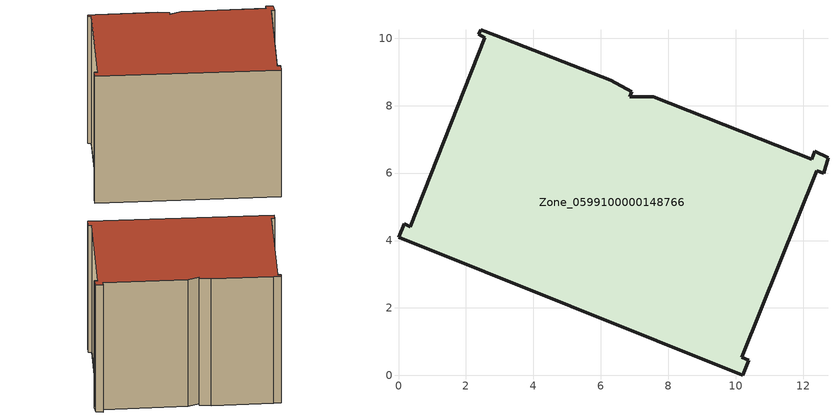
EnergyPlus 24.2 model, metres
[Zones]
Zone_0599100000148766
 floor ground (C_G): 7.55,8.26 12.25,6.41 12.35,6.65 12.73,6.45 12.62,5.99 12.4,6.07 10.19,0.54 10.39,0.45 10.21,0 0,4.1 0.17,4.49 0.34,4.41 2.56,10.01 2.38,10.11 2.44,10.26 2.88,10.09 6.29,8.75 6.92,8.41 6.85,8.26 z0
 wall outside (C_F): 10.21,0 10.39,0.45 10.19,0.54 12.4,6.07 12.62,5.99 12.73,6.45 12.35,6.65 12.25,6.41 7.55,8.26 6.85,8.26 6.92,8.41 6.29,8.75 2.88,10.09 2.44,10.26 2.38,10.11 2.56,10.01 0.34,4.41 0.17,4.49 0,4.1 10.21,0 z0:8.9
 roof outside (C_R): 6.92,8.41 6.29,8.75 2.88,10.09 2.44,10.26 2.38,10.11 2.56,10.01 0.34,4.41 0.17,4.49 0,4.1 10.21,0 10.39,0.45 10.19,0.54 12.4,6.07 12.62,5.99 12.73,6.45 12.35,6.65 12.25,6.41 7.55,8.26 6.85,8.26 z8.9
[BUILDING]
Pand.0599100000148766: North Axis=0; Terrain=City; Loads Convergence Tolerance Value=0.04; Temperature Convergence Tolerance Value=0.4; Solar Distribution=FullExterior; Maximum Number of Warmup Days=25; Minimum Number of Warmup Days=1
[Site:Location]
Rotterdam.The.Hague.AP_ZH_NLD Design_Conditions: Latitude=51.96; Longitude=4.45; Time Zone=1; Elevation=-4.5
[SITE:GROUNDTEMPERATURE:BUILDINGSURFACE]
18, 18, 18, 18, 18, 18, 18, 18, 18, 18, 18, 18
[MATERIAL] Thermal Absorptance=0.9; Solar Absorptance=0.7; Visible Absorptance=0.7
Name | Roughness | Thickness | Conductivity | Density | Specific Heat
G.TC.1946-1964 | MediumSmooth | 0.15 | 1 | 540 | 1210
F.TC.1946-1964 | Rough | 0.3 | 0.857143 | 1920 | 840
R.TC.1946-1964 | MediumRough | 0.2 | 0.235294 | 1500 | 1000
[CONSTRUCTION]
C_G: G.TC.1946-1964
C_F: F.TC.1946-1964
C_R: R.TC.1946-1964
[ZONE]
Zone_0599100000148766: Type=1; Multiplier=1; Ceiling Height=Autocalculate; Volume=Autocalculate; Floor Area=autocalculate; Part of Total Floor Area=Yes
[ZONEINFILTRATION:DESIGNFLOWRATE]
Infil_Zone_0599100000148766: Zone or ZoneList or Space or SpaceList=Zone_0599100000148766; Schedule=AlwaysOn; Design Flow Rate Calculation Method=Flow/Area; Flow Rate per Floor Area=0.003; Constant Term Coefficient=1; Temperature Term Coefficient=0; Velocity Term Coefficient=0; Velocity Squared Term Coefficient=0
[HVACTEMPLATE:ZONE:IDEALLOADSAIRSYSTEM]
Zone_0599100000148766: Maximum Heating Supply Air Temperature=50; Minimum Cooling Supply Air Temperature=13; Maximum Heating Supply Air Humidity Ratio=0.0156; Minimum Cooling Supply Air Humidity Ratio=0.0077; Heating Limit=NoLimit; Cooling Limit=NoLimit; Dehumidification Control Type=ConstantSensibleHeatRatio; Cooling Sensible Heat Ratio=0.7; Dehumidification Setpoint=60; Humidification Control Type=None; Humidification Setpoint=30; Outdoor Air Method=None; Outdoor Air Flow Rate per Person=0.00944; Outdoor Air Flow Rate per Zone Floor Area=0; Outdoor Air Flow Rate per Zone=0; Demand Controlled Ventilation Type=None; Outdoor Air Economizer Type=NoEconomizer; Heat Recovery Type=None; Sensible Heat Recovery Effectiveness=0.7; Latent Heat Recovery Effectiveness=0.65
[ZONECONTROL:THERMOSTAT]
ThermostatControl_Zone_0599100000148766: Zone or ZoneList=Zone_0599100000148766; Control Type Schedule=DualSetpointControlType; Control 1=Thermostat_Zone_0599100000148766; Temperature Difference Between Cutout And Setpoint=0
[THERMOSTATSETPOINT:DUALSETPOINT]
Thermostat_Zone_0599100000148766: Heating Setpoint Temperature Schedule=HeatingSetpoint_Zone_0599100000148766; Cooling Setpoint Temperature Schedule=CoolingSetpoint_Zone_0599100000148766
[SCHEDULE:COMPACT]
HeatingSetpoint_Zone_0599100000148766: Through: 12/31, For: AllDays, Until: 24:00, 21
CoolingSetpoint_Zone_0599100000148766: Through: 12/31, For: AllDays, Until: 24:00, 24
DualSetpointControlType: Through: 12/31, For: AllDays, Until: 24:00, 4
AlwaysOn: Through: 12/31, For: AllDays, Until: 24:00, 1
